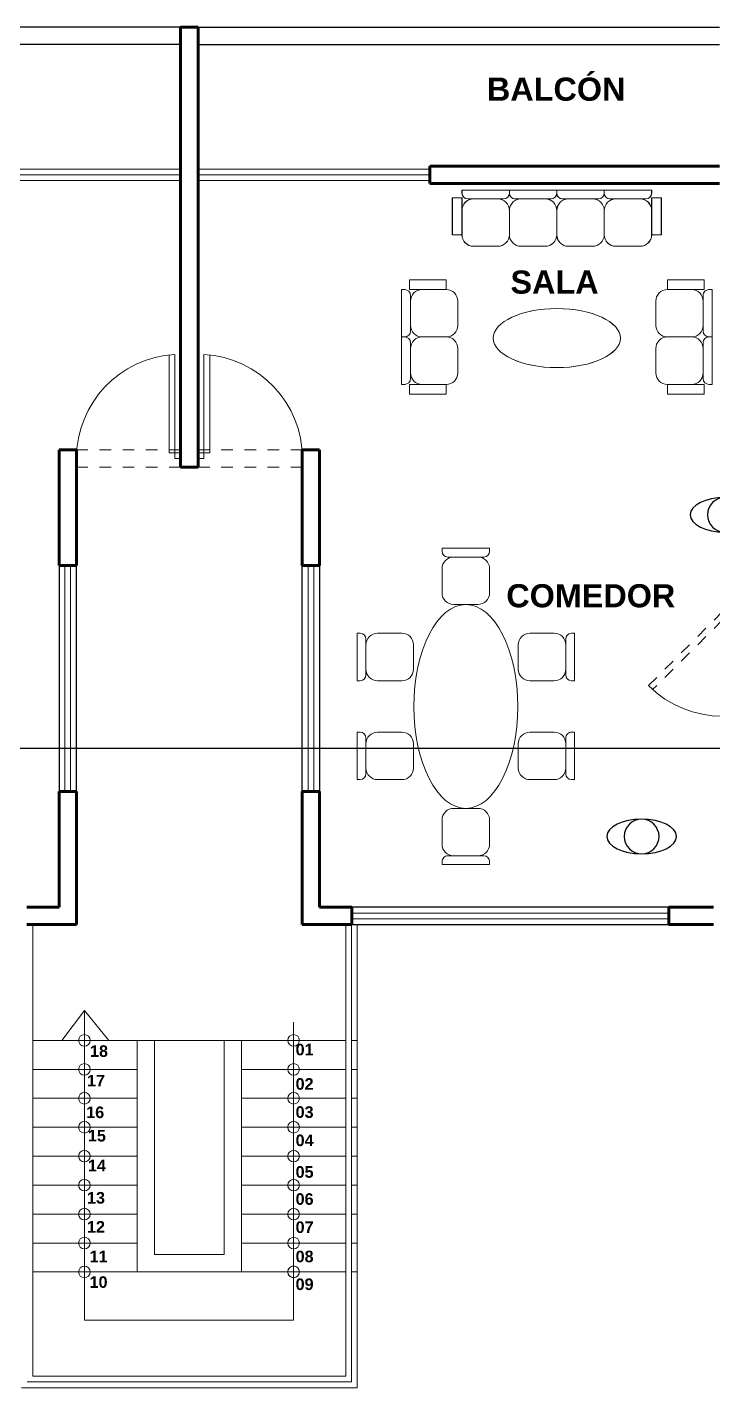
# Model space of a CAD drawing. Header units: millimetres. Extents: x 287 to 445, y 520 to 576.
# Drawn here: x 407.45 to 413.37, y 561.78 to 573.53 of the extents above; entities that cross this region are included whole.
import ezdxf

# ---------------------------------------------------------------- set-up
doc = ezdxf.new("R2010")
doc.units = ezdxf.units.MM
doc.header["$LTSCALE"] = 0.015
doc.linetypes.add('DASHED2', pattern=[9.525, 6.35, -3.175])
doc.layers.add('01 Corte', color=10, linetype='Continuous')
for name, color, linetype, lineweight in [('Muebles', 11, 'Continuous', 20), ('Muros', 41, 'Continuous', 60), ('Muros Bajos', 20, 'Continuous', 30), ('Proyecciones', 46, 'Continuous', 0), ('Puertas', 31, 'Continuous', 20), ('Texto', 133, 'Continuous', 20), ('Texturas', 38, 'Continuous', 0), ('Ventanas', 130, 'Continuous', 20)]:
    doc.layers.add(name, color=color, linetype=linetype, lineweight=lineweight)

# ---------------------------------------------------------------- blocks, each defined once
blk = doc.blocks.new('p04')
at = {"layer": 'Proyecciones', "linetype": 'DASHED2'}
for p, q in [((451.095, 543.079), (451.995, 543.079)), ((451.095, 542.929), (451.995, 542.929))]:
    blk.add_line(p, q, dxfattribs=at)
at = {"layer": 'Puertas'}
for p, q in [((451.145, 543.902), (451.145, 543.004)), ((451.195, 543.898), (451.195, 543.054)), ((451.095, 543.054), (451.195, 543.054)), ((451.095, 543.004), (451.145, 543.004))]:
    blk.add_line(p, q, dxfattribs=at)
blk.add_arc((451.095, 543.004), 0.9, 0, 86.8153, dxfattribs=at)
blk = doc.blocks.new('persona')
blk.add_circle((422.895, 544.36), 0.15)
blk.add_ellipse((422.895, 544.36), major_axis=(0.3, 0), ratio=0.5)
blk = doc.blocks.new('sala')
at = {"layer": 'Muebles'}
for p, q in [((416.476, 543.207), (416.476, 542.797)), ((416.503, 543.207), (416.476, 543.207)), ((416.544, 543.207), (416.544, 543.29)), ((416.544, 543.29), (416.862, 543.29)), ((416.862, 543.207), (416.544, 543.207)), ((416.862, 543.207), (416.653, 543.207)), ((416.862, 543.29), (416.862, 543.207)), ((416.553, 542.847), (416.553, 543.157)), ((416.553, 543.107), (416.553, 542.897)), ((416.962, 542.897), (416.962, 543.107)), ((416.476, 542.797), (416.476, 542.388)), ((416.503, 542.797), (416.476, 542.797)), ((416.476, 542.797), (416.503, 542.797)), ((416.553, 542.438), (416.553, 542.747)), ((416.862, 542.797), (416.653, 542.797)), ((416.653, 542.797), (416.862, 542.797)), ((416.553, 542.697), (416.553, 542.488)), ((416.962, 542.488), (416.962, 542.697)), ((416.476, 542.388), (416.503, 542.388)), ((416.862, 542.388), (416.544, 542.388)), ((416.544, 542.388), (416.544, 542.305)), ((416.653, 542.388), (416.862, 542.388)), ((416.862, 542.305), (416.862, 542.388)), ((416.544, 542.305), (416.862, 542.305)), ((416.914, 541.596), (416.914, 541.914)), ((416.914, 541.914), (416.997, 541.914)), ((416.997, 541.705), (416.997, 541.914)), ((416.997, 541.914), (416.997, 541.596)), ((417.097, 542.014), (417.307, 542.014)), ((417.407, 541.705), (417.407, 541.914)), ((417.407, 541.914), (417.407, 541.705)), ((417.507, 542.014), (417.716, 542.014)), ((417.816, 541.705), (417.816, 541.914)), ((417.816, 541.914), (417.816, 541.705)), ((417.916, 542.014), (418.126, 542.014)), ((418.226, 541.705), (418.226, 541.914)), ((418.226, 541.914), (418.226, 541.705)), ((418.326, 542.014), (418.535, 542.014)), ((418.635, 541.914), (418.635, 541.705)), ((418.635, 541.914), (418.635, 541.596)), ((418.718, 541.914), (418.635, 541.914)), ((418.718, 541.596), (418.718, 541.914)), ((416.997, 541.596), (416.914, 541.596)), ((417.047, 541.605), (417.357, 541.605)), ((417.307, 541.605), (417.097, 541.605)), ((417.457, 541.605), (417.766, 541.605)), ((417.716, 541.605), (417.507, 541.605)), ((417.866, 541.605), (418.176, 541.605)), ((418.126, 541.605), (417.916, 541.605)), ((418.276, 541.605), (418.585, 541.605)), ((418.535, 541.605), (418.326, 541.605)), ((418.635, 541.596), (418.718, 541.596)), ((416.997, 541.528), (416.997, 541.555)), ((417.407, 541.528), (416.997, 541.528)), ((417.407, 541.528), (417.407, 541.555)), ((417.407, 541.555), (417.407, 541.528)), ((417.816, 541.528), (417.407, 541.528)), ((417.816, 541.528), (417.816, 541.555)), ((417.816, 541.555), (417.816, 541.528)), ((418.226, 541.528), (417.816, 541.528)), ((418.226, 541.528), (418.226, 541.555)), ((418.226, 541.555), (418.226, 541.528)), ((418.635, 541.528), (418.226, 541.528)), ((418.635, 541.555), (418.635, 541.528))]:
    blk.add_line(p, q, dxfattribs=at)
for centre, radius, start, end in [((416.503, 543.157), 0.05, 0, 90), ((416.653, 543.107), 0.1, 90, 180), ((416.862, 543.107), 0.1, 0, 90), ((416.653, 542.897), 0.1, 180, 270), ((416.862, 542.897), 0.1, 270, 0), ((416.503, 542.847), 0.05, 270, 0), ((416.503, 542.747), 0.05, 0, 90), ((416.653, 542.697), 0.1, 90, 180), ((416.862, 542.697), 0.1, 0, 90), ((416.503, 542.438), 0.05, 270, 0), ((416.653, 542.488), 0.1, 180, 270), ((416.862, 542.488), 0.1, 270, 0), ((417.097, 541.914), 0.1, 90, 180), ((417.307, 541.914), 0.1, 360, 90), ((417.507, 541.914), 0.1, 90, 180), ((417.716, 541.914), 0.1, 0, 90), ((417.916, 541.914), 0.1, 90, 180), ((418.126, 541.914), 0.1, 0, 90), ((418.326, 541.914), 0.1, 90, 180), ((418.535, 541.914), 0.1, 0, 90), ((417.097, 541.705), 0.1, 180, 270), ((417.307, 541.705), 0.1, 270, 0), ((417.507, 541.705), 0.1, 180, 270), ((417.716, 541.705), 0.1, 270, 360), ((417.916, 541.705), 0.1, 180, 270), ((418.126, 541.705), 0.1, 270, 360), ((418.326, 541.705), 0.1, 180, 270), ((418.535, 541.705), 0.1, 270, 0), ((417.047, 541.555), 0.05, 90, 180), ((417.357, 541.555), 0.05, 0, 90), ((417.457, 541.555), 0.05, 90, 180), ((417.766, 541.555), 0.05, 360, 90), ((417.866, 541.555), 0.05, 90, 180), ((418.176, 541.555), 0.05, 360, 90), ((418.276, 541.555), 0.05, 90, 180), ((418.585, 541.555), 0.05, 0, 90)]:
    blk.add_arc(centre, radius, start, end, dxfattribs=at)
blk.add_ellipse((417.816, 542.807), major_axis=(-0.549, 0), ratio=0.464286, dxfattribs=at)
blk = doc.blocks.new('silla01')
at = {"layer": 'Muebles'}
for p, q in [((420.99, 543.918), (420.99, 543.708)), ((421.3, 544.018), (421.09, 544.018)), ((421.4, 543.708), (421.4, 543.918)), ((420.99, 543.558), (420.99, 543.532)), ((421.35, 543.608), (421.04, 543.608)), ((421.09, 543.608), (421.3, 543.608)), ((421.4, 543.532), (421.4, 543.558)), ((420.99, 543.532), (421.4, 543.532))]:
    blk.add_line(p, q, dxfattribs=at)
for centre, radius, start, end in [((421.09, 543.918), 0.1, 90, 180), ((421.3, 543.918), 0.1, 360, 90), ((421.09, 543.708), 0.1, 180, 270), ((421.3, 543.708), 0.1, 270, 360), ((421.04, 543.558), 0.05, 90, 180), ((421.35, 543.558), 0.05, 360, 90)]:
    blk.add_arc(centre, radius, start, end, dxfattribs=at)
blk = doc.blocks.new('comedor')
at = {"layer": 'Muebles'}
blk.add_ellipse((421.545, 544.456), major_axis=(-0.88, 0), ratio=0.50965, dxfattribs=at)
for p, rotation in [((842.313, 1088.927), 180.0000000000026), ((966.443, 123.261), 90), ((0.777, -0.014), 2.557953848736361e-12)]:
    blk.add_blockref('silla01', p, dxfattribs=dict(at, rotation=rotation))
at = {"layer": 'Muebles', "xscale": -1}
for p, rotation in [((0.777, 1088.927), 179.9999999999974), ((-123.353, 123.261), 270), ((842.313, -0.014), 359.9999999999975)]:
    blk.add_blockref('silla01', p, dxfattribs=dict(at, rotation=rotation))

msp = doc.modelspace()

# ---------------------------------------------------------------- linework, layer by layer
at = {"layer": '01 Corte'}
msp.add_line((429.191, 567.296), (388.296, 567.296), dxfattribs=at)
at = {"layer": 'Muros'}
for p, q in [((408.778, 572.326), (408.778, 573.526)), ((408.778, 573.526), (408.853, 573.526)), ((408.928, 573.526), (408.853, 573.526)), ((408.928, 572.326), (408.928, 573.526)), ((408.778, 569.726), (408.778, 572.326)), ((408.928, 569.726), (408.928, 572.326)), ((410.928, 572.176), (410.928, 572.326)), ((410.928, 572.326), (413.429, 572.326)), ((410.928, 572.176), (413.429, 572.176)), ((407.728, 569.876), (407.878, 569.876)), ((407.728, 568.876), (407.728, 569.876)), ((407.878, 568.876), (407.878, 569.876)), ((409.978, 569.876), (409.828, 569.876)), ((409.828, 568.876), (409.828, 569.876)), ((409.978, 568.876), (409.978, 569.876)), ((408.778, 569.726), (408.928, 569.726)), ((407.728, 568.876), (407.878, 568.876)), ((409.978, 568.876), (409.828, 568.876)), ((407.728, 565.926), (407.728, 566.926)), ((407.728, 566.926), (407.878, 566.926)), ((407.878, 565.776), (407.878, 566.926)), ((409.828, 565.776), (409.828, 566.926)), ((409.978, 566.926), (409.828, 566.926)), ((409.978, 565.926), (409.978, 566.926)), ((407.449, 565.926), (407.728, 565.926)), ((410.257, 565.926), (409.978, 565.926)), ((410.257, 565.926), (410.257, 565.851)), ((410.257, 565.776), (410.257, 565.926)), ((412.994, 565.776), (412.994, 565.926)), ((413.379, 565.926), (412.994, 565.926)), ((407.449, 565.776), (407.878, 565.776)), ((410.257, 565.776), (409.828, 565.776)), ((413.379, 565.776), (412.994, 565.776))]:
    msp.add_line(p, q, dxfattribs=at)
at = {"layer": 'Muros Bajos'}
for p, q in [((408.778, 573.526), (404.278, 573.526)), ((408.928, 573.526), (413.429, 573.526)), ((408.778, 573.376), (404.278, 573.376)), ((408.928, 573.376), (413.429, 573.376)), ((407.728, 568.876), (407.728, 566.926)), ((407.878, 566.926), (407.878, 568.876)), ((409.828, 566.926), (409.828, 568.876)), ((409.978, 568.876), (409.978, 566.926)), ((412.994, 565.926), (410.257, 565.926)), ((410.257, 565.776), (412.994, 565.776))]:
    msp.add_line(p, q, dxfattribs=at)
at = {"layer": 'Proyecciones', "linetype": 'DASHED2'}
for p, q in [((413.454, 568.476), (412.817, 567.84)), ((413.454, 568.405), (412.853, 567.805))]:
    msp.add_line(p, q, dxfattribs=at)
at = {"layer": 'Proyecciones'}
for p, q in [((407.503, 565.776), (407.503, 561.876)), ((410.203, 565.776), (410.203, 561.876)), ((410.253, 565.776), (410.253, 561.826)), ((407.453, 561.826), (410.203, 561.826)), ((407.503, 561.876), (410.203, 561.876))]:
    msp.add_line(p, q, dxfattribs=at)
at = {"layer": 'Puertas'}
msp.add_arc((413.454, 568.476), 0.9, 225, 315, dxfattribs=at)
at = {"layer": 'Texto'}
for p, q in [((407.947, 565.034), (407.752, 564.776)), ((407.947, 562.359), (407.947, 565.034)), ((407.947, 565.034), (408.158, 564.776)), ((409.753, 564.776), (409.753, 564.934)), ((409.753, 564.776), (409.753, 562.359)), ((409.753, 562.359), (407.947, 562.359))]:
    msp.add_line(p, q, dxfattribs=at)
for centre in [(407.947, 564.776), (409.753, 564.776), (407.947, 564.526), (409.753, 564.526), (407.947, 564.276), (409.753, 564.276), (407.947, 564.026), (409.753, 564.026), (407.947, 563.776), (409.753, 563.776), (407.947, 563.526), (409.753, 563.526), (407.947, 563.276), (409.753, 563.276), (407.947, 563.026), (409.753, 563.026), (407.947, 562.776), (409.753, 562.778), (409.753, 562.776)]:
    msp.add_circle(centre, 0.05, dxfattribs=at)
at = {"layer": 'Texturas'}
for p, q in [((410.303, 565.776), (410.303, 561.776)), ((408.403, 564.776), (407.503, 564.776)), ((408.403, 564.776), (408.403, 562.776)), ((408.403, 564.776), (409.303, 564.776)), ((408.553, 564.776), (408.553, 562.926)), ((409.153, 564.776), (409.153, 562.926)), ((409.303, 564.776), (409.303, 562.776)), ((409.303, 564.776), (410.203, 564.776)), ((410.253, 564.776), (410.303, 564.776)), ((408.403, 564.526), (407.503, 564.526)), ((409.303, 564.526), (410.203, 564.526)), ((410.253, 564.526), (410.303, 564.526)), ((408.403, 564.276), (407.503, 564.276)), ((409.303, 564.276), (410.203, 564.276)), ((410.253, 564.276), (410.303, 564.276)), ((408.403, 564.026), (407.503, 564.026)), ((409.303, 564.026), (410.203, 564.026)), ((410.253, 564.026), (410.303, 564.026)), ((408.403, 563.776), (407.503, 563.776)), ((409.303, 563.776), (410.203, 563.776)), ((410.253, 563.776), (410.303, 563.776)), ((408.403, 563.526), (407.503, 563.526)), ((409.303, 563.526), (410.203, 563.526)), ((410.253, 563.526), (410.303, 563.526)), ((408.403, 563.276), (407.503, 563.276)), ((409.303, 563.276), (410.203, 563.276)), ((410.253, 563.276), (410.303, 563.276)), ((408.403, 563.026), (407.503, 563.026)), ((409.303, 563.026), (410.203, 563.026)), ((410.253, 563.026), (410.303, 563.026)), ((408.553, 562.926), (409.153, 562.926)), ((408.403, 562.776), (407.503, 562.776)), ((408.403, 562.776), (409.303, 562.776)), ((409.303, 562.776), (410.203, 562.776)), ((410.253, 562.776), (410.303, 562.776)), ((407.403, 561.776), (410.303, 561.776)), ((410.203, 561.826), (410.253, 561.826))]:
    msp.add_line(p, q, dxfattribs=at)
at = {"layer": 'Ventanas'}
for p, q in [((406.778, 572.301), (408.778, 572.301)), ((406.778, 572.251), (408.778, 572.251)), ((410.928, 572.301), (408.928, 572.301)), ((410.928, 572.251), (408.928, 572.251)), ((406.778, 572.201), (408.778, 572.201)), ((410.928, 572.201), (408.928, 572.201)), ((407.778, 568.876), (407.778, 566.926)), ((407.828, 566.926), (407.828, 568.876)), ((409.878, 566.926), (409.878, 568.876)), ((409.928, 568.876), (409.928, 566.926)), ((412.994, 565.876), (410.257, 565.876)), ((410.257, 565.826), (412.994, 565.826))]:
    msp.add_line(p, q, dxfattribs=at)

# ---------------------------------------------------------------- block references
at = {"xscale": -1}
for p in [(836.372, 24.955), (835.653, 22.177)]:
    msp.add_blockref('persona', p, dxfattribs=at)
at = {"xscale": -1, "rotation": 270}
msp.add_blockref('comedor', (-133.216, 146.115), dxfattribs=at)
at = {"layer": 'Muebles', "xscale": -1, "rotation": 180}
msp.add_blockref('sala', (-5.791, 1113.648), dxfattribs=at)
at = {"layer": 'Muebles', "rotation": 180}
msp.add_blockref('sala', (829.842, 1113.648), dxfattribs=at)
at = {"layer": 'Puertas', "xscale": -1}
msp.add_blockref('p04', (859.873, 26.797), dxfattribs=at)
at = {"layer": 'Puertas'}
msp.add_blockref('p04', (-42.166, 26.797), dxfattribs=at)

# ---------------------------------------------------------------- texts
at = {"layer": 'Texto', "char_height": 0.1, "attachment_point": 2}
for s, insert, width in [('{\\fArial|b1|i0|c0|p34;\\H2x;BALCÓN}', (412.02, 573.091), 1.0727), ('{\\fArial|b1|i0|c0|p34;\\H2x;SALA}', (412.006, 571.425), 1.0727), ('{\\fArial|b1|i0|c0|p34;\\H2x;COMEDOR}', (412.319, 568.716), 1.0727), ('{\\fArial|b1|i0|c0|p34;18}', (408.073, 564.734), 0.1369), ('{\\fArial|b1|i0|c0|p34;01}', (409.848, 564.747), 0.1369), ('{\\fArial|b1|i0|c0|p34;17}', (408.047, 564.478), 0.1369), ('{\\fArial|b1|i0|c0|p34;02}', (409.848, 564.45), 0.1369), ('{\\fArial|b1|i0|c0|p34;16}', (408.04, 564.205), 0.1369), ('{\\fArial|b1|i0|c0|p34;03}', (409.848, 564.207), 0.1369), ('{\\fArial|b1|i0|c0|p34;15}', (408.055, 564.003), 0.1369), ('{\\fArial|b1|i0|c0|p34;04}', (409.848, 563.963), 0.1369), ('{\\fArial|b1|i0|c0|p34;14}', (408.055, 563.745), 0.1369), ('{\\fArial|b1|i0|c0|p34;05}', (409.848, 563.69), 0.1369), ('{\\fArial|b1|i0|c0|p34;13}', (408.047, 563.467), 0.1369), ('{\\fArial|b1|i0|c0|p34;06}', (409.848, 563.456), 0.1369), ('{\\fArial|b1|i0|c0|p34;12}', (408.047, 563.216), 0.1369), ('{\\fArial|b1|i0|c0|p34;07}', (409.848, 563.213), 0.1369), ('{\\fArial|b1|i0|c0|p34;11}', (408.069, 562.96), 0.1369), ('{\\fArial|b1|i0|c0|p34;08}', (409.848, 562.96), 0.1369), ('{\\fArial|b1|i0|c0|p34;10}', (408.069, 562.739), 0.1369), ('{\\fArial|b1|i0|c0|p34;09}', (409.848, 562.72), 0.1369)]:
    msp.add_mtext(s, dxfattribs=dict(at, insert=insert, width=width))

doc.saveas('drawing.dxf')
